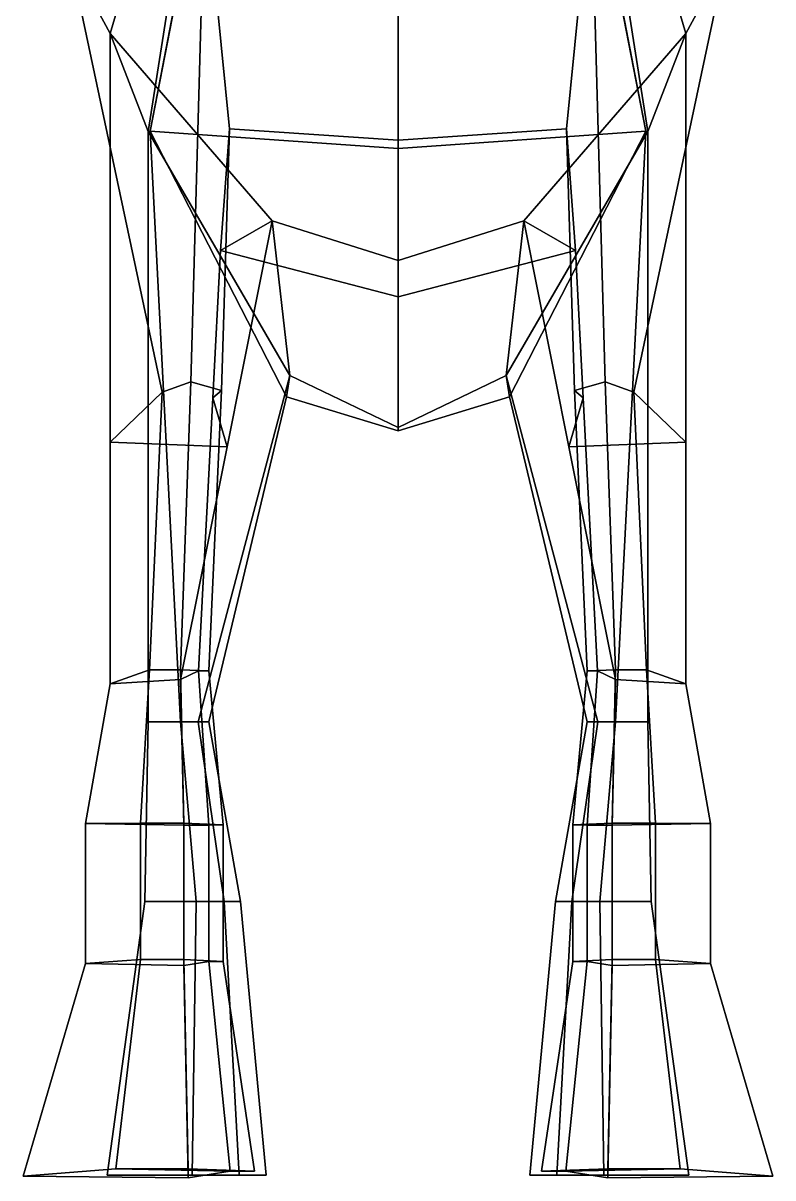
# Model space of a CAD drawing. Extents: x -85 to 85, y -151 to 341.
# Drawn here: x -81.2 to 81.2, y -151.2 to 99.1 of the extents above; entities that cross this region are included whole.
import ezdxf

# ---------------------------------------------------------------- set-up
doc = ezdxf.new("R2010")
doc.units = 0

msp = doc.modelspace()

# ---------------------------------------------------------------- linework, layer by layer
for points in [[(-53.691235, 75.668274, 138.545212), (-41.333614, 139.865402, 159.956573), (-36.650661, 180.545959, 156.334198), (-40.993786, 141.100433, 120.367966)], [(53.691235, 75.668274, 138.545212), (40.993786, 141.100433, 120.367966), (36.650661, 180.545959, 156.334198), (41.333614, 139.865402, 159.956573)], [(-47.097572, 148.444794, 21.679363), (-38.312435, 154.151306, -13.738611), (-70.886993, 112.769875, -22.685003), (-62.357029, 96.840569, 23.192087)], [(47.097572, 148.444794, 21.679363), (62.357029, 96.840569, 23.192087), (70.886993, 112.769875, -22.685003), (38.312435, 154.151306, -13.738611)], [(-62.357029, 96.840569, 23.192087), (-54.127506, 75.620972, 91.255638), (-43.384518, 143.624268, 90.344795), (-47.097572, 148.444794, 21.679363)], [(62.357029, 96.840569, 23.192087), (47.097572, 148.444794, 21.679363), (43.384518, 143.624268, 90.344795), (54.127506, 75.620972, 91.255638)], [(-54.127506, 75.620972, 91.255638), (-53.691235, 75.668274, 138.545212), (-40.993786, 141.100433, 120.367966), (-43.384518, 143.624268, 90.344795)], [(54.127506, 75.620972, 91.255638), (43.384518, 143.624268, 90.344795), (40.993786, 141.100433, 120.367966), (53.691235, 75.668274, 138.545212)], [(-53.691235, 75.668274, 138.545212), (0, 71.91468, 177.929077), (0, 101.406639, 177.654236), (-41.333614, 139.865402, 159.956573)], [(53.691235, 75.668274, 138.545212), (41.333614, 139.865402, 159.956573), (0, 101.406639, 177.654236), (0, 71.91468, 177.929077)], [(0, 73.728943, -55.083752), (-36.471436, 76.234238, -44.01722), (-41.84277, 130.193268, -47.77874), (0, 135.058289, -63.777664)], [(0, 73.728943, -55.083752), (0, 135.058289, -63.777664), (41.84277, 130.193268, -47.77874), (36.471436, 76.234238, -44.01722)], [(-41.84277, 130.193268, -47.77874), (-44.855942, 21.35755, -55.838268), (-51.085762, 19.12801, -51.651215), (-70.886993, 112.769875, -22.685003)], [(-41.84277, 130.193268, -47.77874), (-36.471436, 76.234238, -44.01722), (-38.21125, 19.497229, -52.344616), (-44.855942, 21.35755, -55.838268)], [(41.84277, 130.193268, -47.77874), (44.855942, 21.35755, -55.838268), (38.21125, 19.497229, -52.344616), (36.471436, 76.234238, -44.01722)], [(41.84277, 130.193268, -47.77874), (70.886993, 112.769875, -22.685003), (51.085762, 19.12801, -51.651215), (44.855942, 21.35755, -55.838268)], [(-62.357029, 96.840569, 23.192087), (-70.886993, 112.769875, -22.685003), (-51.085762, 19.12801, -51.651215), (-62.357029, 8.321113, 3.128047)], [(62.357029, 96.840569, 23.192087), (62.357029, 8.321113, 3.128047), (51.085762, 19.12801, -51.651215), (70.886993, 112.769875, -22.685003)], [(-27.252354, 56.248257, 23.870586), (-23.394482, 22.78495, 92.163406), (-54.127506, 75.620972, 91.255638), (-62.357029, 96.840569, 23.192087)], [(-62.357029, 96.840569, 23.192087), (-62.357029, 8.321113, 3.128047), (-37.023808, 7.317864, 7.695573), (-27.252354, 56.248257, 23.870586)], [(27.252354, 56.248257, 23.870586), (62.357029, 96.840569, 23.192087), (54.127506, 75.620972, 91.255638), (23.394482, 22.78495, 92.163406)], [(62.357029, 96.840569, 23.192087), (27.252354, 56.248257, 23.870586), (37.023808, 7.317864, 7.695573), (62.357029, 8.321113, 3.128047)], [(-47.097572, -52.339184, 127.369415), (-53.691235, 75.668274, 138.545212), (-54.127506, 75.620972, 91.255638), (-54.127506, -52.339184, 109.094826)], [(-43.239704, -52.339184, 109.503319), (-54.127506, -52.339184, 109.094826), (-54.127506, 75.620972, 91.255638), (-23.394482, 22.78495, 92.163406)], [(0, 10.792336, 138.545212), (0, 71.91468, 177.929077), (-53.691235, 75.668274, 138.545212), (-24.109367, 18.138126, 125.437683)], [(-40.993786, -52.339184, 122.195381), (-24.109367, 18.138126, 125.437683), (-53.691235, 75.668274, 138.545212), (-47.097572, -52.339184, 127.369415)], [(-38.21125, 19.497229, -52.344616), (-36.471436, 76.234238, -44.01722), (-38.439411, 49.813492, -23.277485), (-40.114471, 17.879723, -49.306965)], [(0, 39.818542, -23.077322), (-38.439411, 49.813492, -23.277485), (-36.471436, 76.234238, -44.01722), (0, 73.728943, -55.083752)], [(0, 39.818542, -23.077322), (0, 73.728943, -55.083752), (36.471436, 76.234238, -44.01722), (38.439411, 49.813492, -23.277485)], [(0, 10.792336, 138.545212), (24.109367, 18.138126, 125.437683), (53.691235, 75.668274, 138.545212), (0, 71.91468, 177.929077)], [(43.239704, -52.339184, 109.503319), (23.394482, 22.78495, 92.163406), (54.127506, 75.620972, 91.255638), (54.127506, -52.339184, 109.094826)], [(40.993786, -52.339184, 122.195381), (47.097572, -52.339184, 127.369415), (53.691235, 75.668274, 138.545212), (24.109367, 18.138126, 125.437683)], [(36.471436, 76.234238, -44.01722), (38.21125, 19.497229, -52.344616), (40.114471, 17.879723, -49.306965), (38.439411, 49.813492, -23.277485)], [(47.097572, -52.339184, 127.369415), (54.127506, -52.339184, 109.094826), (54.127506, 75.620972, 91.255638), (53.691235, 75.668274, 138.545212)], [(-37.023808, 7.317864, 7.695573), (-40.114471, 17.879723, -49.306965), (-38.439411, 49.813492, -23.277485), (-27.252354, 56.248257, 23.870586)], [(-27.252354, 56.248257, 23.870586), (-38.439411, 49.813492, -23.277485), (0, 39.818542, -23.077322), (0, 47.646244, 23.870586)], [(0, 47.646244, 23.870586), (0, 11.498053, 92.38945), (-23.394482, 22.78495, 92.163406), (-27.252354, 56.248257, 23.870586)], [(0, 47.646244, 23.870586), (27.252354, 56.248257, 23.870586), (23.394482, 22.78495, 92.163406), (0, 11.498053, 92.38945)], [(27.252354, 56.248257, 23.870586), (0, 47.646244, 23.870586), (0, 39.818542, -23.077322), (38.439411, 49.813492, -23.277485)], [(37.023808, 7.317864, 7.695573), (27.252354, 56.248257, 23.870586), (38.439411, 49.813492, -23.277485), (40.114471, 17.879723, -49.306965)], [(-43.239704, -52.339184, 109.503319), (-23.394482, 22.78495, 92.163406), (-24.109367, 18.138126, 125.437683), (-40.993786, -52.339184, 122.195381)], [(0, 11.498053, 92.38945), (0, 10.792336, 138.545212), (-24.109367, 18.138126, 125.437683), (-23.394482, 22.78495, 92.163406)], [(0, 11.498053, 92.38945), (23.394482, 22.78495, 92.163406), (24.109367, 18.138126, 125.437683), (0, 10.792336, 138.545212)], [(43.239704, -52.339184, 109.503319), (40.993786, -52.339184, 122.195381), (24.109367, 18.138126, 125.437683), (23.394482, 22.78495, 92.163406)], [(-47.097572, -41.071167, -56.419861), (-53.792427, -41.071167, -56.419861), (-51.085762, 19.12801, -51.651215), (-44.855942, 21.35755, -55.838268)], [(-44.855942, 21.35755, -55.838268), (-38.21125, 19.497229, -52.344616), (-40.993786, -41.225811, -56.419861), (-47.097572, -41.071167, -56.419861)], [(44.855942, 21.35755, -55.838268), (47.097572, -41.071167, -56.419861), (40.993786, -41.225811, -56.419861), (38.21125, 19.497229, -52.344616)], [(47.097572, -41.071167, -56.419861), (44.855942, 21.35755, -55.838268), (51.085762, 19.12801, -51.651215), (53.792427, -41.071167, -56.419861)], [(-51.085762, 19.12801, -51.651215), (-53.792427, -41.071167, -56.419861), (-62.357029, -44.109798, -8.979866), (-62.357029, 8.321113, 3.128047)], [(-43.230125, -41.23431, -56.419861), (-40.114471, 17.879723, -49.306965), (-37.023808, 7.317864, 7.695573), (-47.097572, -43.12635, -8.979866)], [(-40.993786, -41.225811, -56.419861), (-38.21125, 19.497229, -52.344616), (-40.114471, 17.879723, -49.306965), (-43.230125, -41.23431, -56.419861)], [(43.230125, -41.23431, -56.419861), (47.097572, -43.12635, -8.979866), (37.023808, 7.317864, 7.695573), (40.114471, 17.879723, -49.306965)], [(40.993786, -41.225811, -56.419861), (43.230125, -41.23431, -56.419861), (40.114471, 17.879723, -49.306965), (38.21125, 19.497229, -52.344616)], [(51.085762, 19.12801, -51.651215), (62.357029, 8.321113, 3.128047), (62.357029, -44.109798, -8.979866), (53.792427, -41.071167, -56.419861)], [(-62.357029, 8.321113, 3.128047), (-62.357029, -44.109798, -8.979866), (-47.097572, -43.12635, -8.979866), (-37.023808, 7.317864, 7.695573)], [(62.357029, 8.321113, 3.128047), (37.023808, 7.317864, 7.695573), (47.097572, -43.12635, -8.979866), (62.357029, -44.109798, -8.979866)], [(-67.676346, -74.322113, -37.039867), (-62.357029, -44.109798, -8.979866), (-53.792427, -41.071167, -56.419861), (-55.724819, -74.26825, -68.49807)], [(-55.724819, -74.26825, -68.49807), (-53.792427, -41.071167, -56.419861), (-47.097572, -41.071167, -56.419861), (-46.382446, -74.26825, -69.636871)], [(-37.864887, -74.650131, -69.298309), (-46.382446, -74.26825, -69.636871), (-47.097572, -41.071167, -56.419861), (-40.993786, -41.225811, -56.419861)], [(-46.382446, -74.721359, -37.039867), (-40.985584, -74.671089, -68.471336), (-43.230125, -41.23431, -56.419861), (-47.097572, -43.12635, -8.979866)], [(-40.985584, -74.671089, -68.471336), (-37.864887, -74.650131, -69.298309), (-40.993786, -41.225811, -56.419861), (-43.230125, -41.23431, -56.419861)], [(37.864887, -74.650131, -69.298309), (40.993786, -41.225811, -56.419861), (47.097572, -41.071167, -56.419861), (46.382446, -74.26825, -69.636871)], [(40.985584, -74.671089, -68.471336), (43.230125, -41.23431, -56.419861), (40.993786, -41.225811, -56.419861), (37.864887, -74.650131, -69.298309)], [(46.382446, -74.721359, -37.039867), (47.097572, -43.12635, -8.979866), (43.230125, -41.23431, -56.419861), (40.985584, -74.671089, -68.471336)], [(55.724819, -74.26825, -68.49807), (46.382446, -74.26825, -69.636871), (47.097572, -41.071167, -56.419861), (53.792427, -41.071167, -56.419861)], [(67.676346, -74.322113, -37.039867), (55.724819, -74.26825, -68.49807), (53.792427, -41.071167, -56.419861), (62.357029, -44.109798, -8.979866)], [(-46.382446, -74.721359, -37.039867), (-47.097572, -43.12635, -8.979866), (-62.357029, -44.109798, -8.979866), (-67.676346, -74.322113, -37.039867)], [(46.382446, -74.721359, -37.039867), (67.676346, -74.322113, -37.039867), (62.357029, -44.109798, -8.979866), (47.097572, -43.12635, -8.979866)], [(-37.62479, -91.226456, 93.589096), (-54.827522, -91.226456, 92.943672), (-54.127506, -52.339184, 109.094826), (-43.239704, -52.339184, 109.503319)], [(-43.720226, -91.226456, 121.817505), (-47.097572, -52.339184, 127.369415), (-54.127506, -52.339184, 109.094826), (-54.827522, -91.226456, 92.943672)], [(-43.720226, -91.226456, 121.817505), (-34.076244, -91.226456, 113.64254), (-40.993786, -52.339184, 122.195381), (-47.097572, -52.339184, 127.369415)], [(-34.076244, -91.226456, 113.64254), (-37.62479, -91.226456, 93.589096), (-43.239704, -52.339184, 109.503319), (-40.993786, -52.339184, 122.195381)], [(34.076244, -91.226456, 113.64254), (40.993786, -52.339184, 122.195381), (43.239704, -52.339184, 109.503319), (37.62479, -91.226456, 93.589096)], [(43.720226, -91.226456, 121.817505), (47.097572, -52.339184, 127.369415), (40.993786, -52.339184, 122.195381), (34.076244, -91.226456, 113.64254)], [(37.62479, -91.226456, 93.589096), (43.239704, -52.339184, 109.503319), (54.127506, -52.339184, 109.094826), (54.827522, -91.226456, 92.943672)], [(43.720226, -91.226456, 121.817505), (54.827522, -91.226456, 92.943672), (54.127506, -52.339184, 109.094826), (47.097572, -52.339184, 127.369415)], [(-67.676346, -104.687218, -16.97237), (-67.676346, -74.322113, -37.039867), (-55.724819, -74.26825, -68.49807), (-55.724819, -103.816925, -46.284885)], [(-46.382446, -105.086456, -16.97237), (-46.382446, -74.721359, -37.039867), (-67.676346, -74.322113, -37.039867), (-67.676346, -104.687218, -16.97237)], [(-55.724819, -103.816925, -46.284885), (-55.724819, -74.26825, -68.49807), (-46.382446, -74.26825, -69.636871), (-46.382446, -103.816925, -46.427238)], [(-37.864887, -104.240456, -46.384918), (-46.382446, -103.816925, -46.427238), (-46.382446, -74.26825, -69.636871), (-37.864887, -74.650131, -69.298309)], [(-46.382446, -105.086456, -16.97237), (-40.985584, -104.263718, -46.281544), (-40.985584, -74.671089, -68.471336), (-46.382446, -74.721359, -37.039867)], [(-40.985584, -104.263718, -46.281544), (-37.864887, -104.240456, -46.384918), (-37.864887, -74.650131, -69.298309), (-40.985584, -74.671089, -68.471336)], [(37.864887, -104.240456, -46.384918), (37.864887, -74.650131, -69.298309), (46.382446, -74.26825, -69.636871), (46.382446, -103.816925, -46.427238)], [(40.985584, -104.263718, -46.281544), (40.985584, -74.671089, -68.471336), (37.864887, -74.650131, -69.298309), (37.864887, -104.240456, -46.384918)], [(46.382446, -105.086456, -16.97237), (46.382446, -74.721359, -37.039867), (40.985584, -74.671089, -68.471336), (40.985584, -104.263718, -46.281544)], [(55.724819, -103.816925, -46.284885), (46.382446, -103.816925, -46.427238), (46.382446, -74.26825, -69.636871), (55.724819, -74.26825, -68.49807)], [(46.382446, -105.086456, -16.97237), (67.676346, -104.687218, -16.97237), (67.676346, -74.322113, -37.039867), (46.382446, -74.721359, -37.039867)], [(67.676346, -104.687218, -16.97237), (55.724819, -103.816925, -46.284885), (55.724819, -74.26825, -68.49807), (67.676346, -74.322113, -37.039867)], [(-34.427769, -150.53331, 93.434921), (-62.984291, -150.53331, 92.27961), (-54.827522, -91.226456, 92.943672), (-37.62479, -91.226456, 93.589096)], [(-44.546185, -150.53331, 143.96376), (-43.720226, -91.226456, 121.817505), (-54.827522, -91.226456, 92.943672), (-62.984291, -150.53331, 92.27961)], [(-44.546185, -150.53331, 143.96376), (-28.537174, -150.53331, 129.330582), (-34.076244, -91.226456, 113.64254), (-43.720226, -91.226456, 121.817505)], [(-28.537174, -150.53331, 129.330582), (-34.427769, -150.53331, 93.434921), (-37.62479, -91.226456, 93.589096), (-34.076244, -91.226456, 113.64254)], [(28.537174, -150.53331, 129.330582), (34.076244, -91.226456, 113.64254), (37.62479, -91.226456, 93.589096), (34.427769, -150.53331, 93.434921)], [(44.546185, -150.53331, 143.96376), (43.720226, -91.226456, 121.817505), (34.076244, -91.226456, 113.64254), (28.537174, -150.53331, 129.330582)], [(34.427769, -150.53331, 93.434921), (37.62479, -91.226456, 93.589096), (54.827522, -91.226456, 92.943672), (62.984291, -150.53331, 92.27961)], [(44.546185, -150.53331, 143.96376), (62.984291, -150.53331, 92.27961), (54.827522, -91.226456, 92.943672), (43.720226, -91.226456, 121.817505)], [(-81.179321, -150.779922, 24.482664), (-67.676346, -104.687218, -16.97237), (-55.724819, -103.816925, -46.284885), (-61.10075, -149.181381, -42.24501)], [(-45.40556, -151.151489, 24.482664), (-46.382446, -105.086456, -16.97237), (-67.676346, -104.687218, -16.97237), (-81.179321, -150.779922, 24.482664)], [(-61.10075, -149.181381, -42.24501), (-55.724819, -103.816925, -46.284885), (-46.382446, -103.816925, -46.427238), (-45.40556, -149.181381, -42.938377)], [(-31.096052, -149.68219, -42.732239), (-45.40556, -149.181381, -42.938377), (-46.382446, -103.816925, -46.427238), (-37.864887, -104.240456, -46.384918)], [(-45.40556, -151.151489, 24.482664), (-36.338833, -149.709717, -42.228737), (-40.985584, -104.263718, -46.281544), (-46.382446, -105.086456, -16.97237)], [(-36.338833, -149.709717, -42.228737), (-31.096052, -149.68219, -42.732239), (-37.864887, -104.240456, -46.384918), (-40.985584, -104.263718, -46.281544)], [(31.096052, -149.68219, -42.732239), (37.864887, -104.240456, -46.384918), (46.382446, -103.816925, -46.427238), (45.40556, -149.181381, -42.938377)], [(36.338833, -149.709717, -42.228737), (40.985584, -104.263718, -46.281544), (37.864887, -104.240456, -46.384918), (31.096052, -149.68219, -42.732239)], [(45.40556, -151.151489, 24.482664), (46.382446, -105.086456, -16.97237), (40.985584, -104.263718, -46.281544), (36.338833, -149.709717, -42.228737)], [(61.10075, -149.181381, -42.24501), (45.40556, -149.181381, -42.938377), (46.382446, -103.816925, -46.427238), (55.724819, -103.816925, -46.284885)], [(45.40556, -151.151489, 24.482664), (81.179321, -150.779922, 24.482664), (67.676346, -104.687218, -16.97237), (46.382446, -105.086456, -16.97237)], [(81.179321, -150.779922, 24.482664), (61.10075, -149.181381, -42.24501), (55.724819, -103.816925, -46.284885), (67.676346, -104.687218, -16.97237)], [(-81.179321, -150.779922, 24.482664), (-61.10075, -149.181381, -42.24501), (-36.338833, -149.709717, -42.228737), (-45.40556, -151.151489, 24.482664)], [(-61.10075, -149.181381, -42.24501), (-45.40556, -149.181381, -42.938377), (-31.096052, -149.68219, -42.732239), (-36.338833, -149.709717, -42.228737)], [(61.10075, -149.181381, -42.24501), (36.338833, -149.709717, -42.228737), (31.096052, -149.68219, -42.732239), (45.40556, -149.181381, -42.938377)], [(81.179321, -150.779922, 24.482664), (45.40556, -151.151489, 24.482664), (36.338833, -149.709717, -42.228737), (61.10075, -149.181381, -42.24501)], [(-62.984291, -150.53331, 92.27961), (-34.427769, -150.53331, 93.434921), (-28.537174, -150.53331, 129.330582), (-44.546185, -150.53331, 143.96376)], [(62.984291, -150.53331, 92.27961), (44.546185, -150.53331, 143.96376), (28.537174, -150.53331, 129.330582), (34.427769, -150.53331, 93.434921)]]:
    msp.add_3dface(points)

doc.saveas('drawing.dxf')
